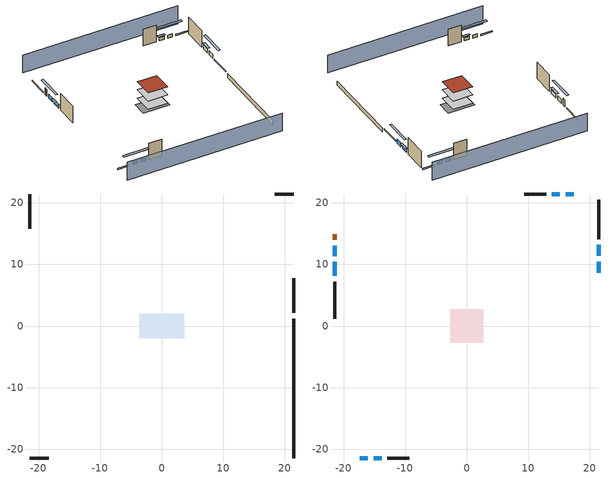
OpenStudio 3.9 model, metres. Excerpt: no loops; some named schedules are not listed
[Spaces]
crawlspace - vented 1
 floor foundation (Slab1 construction): -3.64,-2.02 -3.64,2.02 3.64,2.02 3.64,-2.02 z-0.91
 wall outside (RimJoist1 construction): 21.44,2.13 21.44,7.74 z0.3:0.61
 wall outside (RimJoist2 construction): -21.44,-21.44 -18.34,-21.44 z0.3:0.61
 wall outside (RimJoist3 construction): -21.44,21.44 -21.44,15.84 z0.3:0.61
 wall outside (RimJoist4 construction): 21.44,21.44 18.34,21.44 z0.3:0.61
 wall foundation (FoundationWall1 construction): 21.44,-21.44 21.44,1.2 z-0.91:0.3
conditioned space 1
 floor to crawlspace - vented 1 (Floor1 construction): -2.71,-2.71 -2.71,2.71 2.71,2.71 2.71,-2.71 z0.3
 floor adiabatic (AdiabaticFloorConstruction): -2.71,-2.71 -2.71,2.71 2.71,2.71 2.71,-2.71 z2.74
 wall outside (Wall1 construction): 21.44,14.11 21.44,20.51 z0.3:5.18
 wall outside (Wall2 construction): -12.88,-21.44 -9.32,-21.44 z0.3:5.18
 wall outside (Wall3 construction): -21.44,7.22 -21.44,1.2 z0.3:5.18
 wall outside (Wall4 construction): 12.88,21.44 9.32,21.44 z0.3:5.18
 wall outside (AdiabaticWallConstruction): 21.44,8.67 21.44,10.46 / 21.44,11.39 21.44,13.18 z0.3:1.49; -17.41,-21.44 -16.07,-21.44 / -15.14,-21.44 -13.81,-21.44 / 17.41,21.44 16.07,21.44 / 15.14,21.44 13.81,21.44 z0.3:1.19; -21.44,13.06 -21.44,11.36 z0.3:1.46; -21.44,10.43 -21.44,8.15 z0.3:1.31
 wall outside (AdiabaticWallConstruction 1): -21.44,14.91 -21.44,13.99 z0.3:2.34
 window (WindowConstruction): 21.44,8.67 21.44,10.46 z0.3:1.49
 window (WindowConstruction 1): 21.44,11.39 21.44,13.18 z0.3:1.49
 window (WindowConstruction 2): -17.41,-21.44 -16.07,-21.44 z0.3:1.19
 window (WindowConstruction 3): -15.14,-21.44 -13.81,-21.44 z0.3:1.19
 window (WindowConstruction 4): -21.44,13.06 -21.44,11.36 z0.3:1.46
 window (WindowConstruction 5): -21.44,10.43 -21.44,8.15 z0.3:1.31
 window (WindowConstruction 6): 17.41,21.44 16.07,21.44 z0.3:1.19
 window (WindowConstruction 7): 15.14,21.44 13.81,21.44 z0.3:1.19
 door (Door): -21.44,14.91 -21.44,13.99 z0.3:2.34
 ceiling adiabatic (AdiabaticFloorConstruction): 2.71,-2.71 2.71,2.71 -2.71,2.71 -2.71,-2.71 z2.74
 roof outside (Roof1 construction): -2.71,2.71 -2.71,-2.71 2.71,-2.71 2.71,2.71 z5.18
shading: 21.44,26.02 -21.44,26.02 / -21.44,-26.02 21.44,-26.02 z0:5.18; 21.44,13.2 21.44,5.93 22.05,5.93 22.05,13.2 z4.24; 21.44,13.48 21.44,11.08 22.05,11.08 22.05,13.48 z1.8; -13.33,-21.44 -20.15,-21.44 -20.15,-22.05 -13.33,-22.05 z3.93; -13.5,-21.44 -15.45,-21.44 -15.45,-22.05 -13.5,-22.05 z1.49; -21.44,8.62 -21.44,15.81 -22.05,15.81 -22.05,8.62 z4.21; -21.44,7.85 -21.44,10.74 -22.05,10.74 -22.05,7.85 z1.62; 13.33,21.44 20.15,21.44 20.15,22.05 13.33,22.05 z3.93; 13.5,21.44 15.45,21.44 15.45,22.05 13.5,22.05 z1.49
[Site]
Portland Intl Arpt_OR: Latitude {deg}=45.59; Longitude {deg}=-122.6; Time Zone {hr}=-8; Elevation {m}=33; Terrain=Suburbs; Keep Site Location Information=Yes
[Site:GroundTemperature:Shallow]
10.2558, 8.96328, 8.85977, 9.47314, 11.9355, 14.3863, 16.5111, 17.8571, 17.9714, 16.8767, 14.8061, 12.4304
[Site:WaterMainsTemperature]
Calculation Method=Schedule; Temperature Schedule=mains temperature schedule
[Building]
Building 1
[Material] Roughness=Rough
Name | Thickness {m} | Conductivity {W/m-K} | Density {kg/m3} | Specific Heat {J/kg-K} | Thermal Absorptance | Solar Absorptance | Visible Absorptance
asphalt or fiberglass shingles | 0.00635 | 0.162714 | 1121.4 | 1465.45 | 0.9 | 0.85 | 0.85
roof rigid ins | 0.103632 | 0.029427 | 32.04 | 1214.23 | 0.9 | 0.7 | 0.7
osb sheathing 0.75 in. | 0.01905 | 0.115458 | 512.64 | 1214.23 | 0.9 | 0.7 | 0.7
roof stud and cavity | 0.2032 | 0.0828465 | 78.34581 | 1123.46 | 0.9 | 0.7 | 0.7
gypsum board | 0.0127 | 0.160291 | 801 | 837.4 | 0.9 | 0.6 | 0.6
wood siding | 0.0254 | 0.102417 | 544.68 | 1172.36 | 0.9 | 0.85 | 0.85
osb sheathing 0.5 in. | 0.0127 | 0.115458 | 512.64 | 1214.23 | 0.9 | 0.7 | 0.7
wall stud and cavity | 0.1397 | 0.550994 | 139.0536 | 1170.24 | 0.9 | 0.7 | 0.7
rim joist stud and cavity | 0.0508 | 0.178688 | 50.32683 | 1063.81 | 0.9 | 0.6 | 0.6
floor stud and cavity | 0.1397 | 0.923637 | 92.3553 | 1139.71 | 0.9 | 0.7 | 0.7
floor covering | 0.0127 | 0.0433444 | 54.468 | 1339.84 | 0.9 | 0.6 | 0.6
concrete 8.0 in. | 0.2032 | 1.803125 | 2242.8 | 837.4 | 0.9 | 0.7 | 0.7
soil 0.5 in. | 0.0127 | 1.3848 | 1842.3 | 418.7 | 0.9 | 0.7 | 0.7
wood siding 1; wood siding 2 | 0.0254 | 0.102417 | 544.68 | 1172.36
wall rigid ins; floor rigid ins | 0.512978 | 0.029427 | 32.04 | 1214.23 | 0.9 | 0.7 | 0.7
wall stud and cavity 1 | 0.0889 | 0.380278 | 52.3479 | 1209.89 | 0.9 | 0.7 | 0.7
door material | 0.04445 | 0.0612267 | 512.64 | 1214.23 | 0.9 | 0.7 | 0.7
floor stud and cavity 1 | 0.1397 | 1.75129 | 37.0049 | 1207.88 | 0.9 | 0.7 | 0.7
wall stud and cavity 2 | 0.0889 | 0.391764 | 83.0341 | 1211.67 | 0.9 | 0.7 | 0.7
furniture material conditioned space 1 | 0.1524 | 0.115458 | 640.8 | 1214.23 | 0.9 | 0.6 | 0.6
[Construction]
Roof1 construction: asphalt or fiberglass shingles, roof rigid ins, osb sheathing 0.75 in., roof stud and cavity, gypsum board
Wall1 construction; Wall2 construction; Wall3 construction; Wall4 construction: wood siding, osb sheathing 0.5 in., wall stud and cavity, gypsum board
RimJoist1 construction; RimJoist2 construction; RimJoist3 construction; RimJoist4 construction: wood siding, rim joist stud and cavity
Floor1 construction: floor stud and cavity, osb sheathing 0.75 in., floor covering
FoundationWall1 construction: concrete 8.0 in.
Slab1 construction: soil 0.5 in.
WindowConstruction; WindowConstruction 1; WindowConstruction 2; WindowConstruction 3; WindowConstruction 4; WindowConstruction 5; WindowConstruction 6; WindowConstruction 7: WindowMaterial
AdiabaticWallConstruction: wood siding 1, wall rigid ins, wall stud and cavity 1, gypsum board
Door: door material
AdiabaticWallConstruction 1: wood siding 2, wall rigid ins, wall stud and cavity 1, gypsum board
AdiabaticFloorConstruction: floor stud and cavity 1, floor rigid ins, osb sheathing 0.75 in., floor covering
PartitionWallConstruction: gypsum board, wall stud and cavity 2, gypsum board
furniture construction conditioned space 1: furniture material conditioned space 1
[WindowMaterial:SimpleGlazingSystem]
WindowMaterial: U-Factor {W/m2-K}=2.78222; Solar Heat Gain Coefficient=0.56
[ThermalZone] Multiplier=1; Use Ideal Air Loads=No
Name | Volume {m3} | Thermostat
conditioned space | 143.623 | conditioned space temperature setpoint
crawlspace - vented | 35.9058
[Sizing:Zone] Zone Cooling Design Supply Air Temperature Input Method=SupplyAirTemperature; Zone Cooling Design Supply Air Temperature {C}=14; Zone Cooling Design Supply Air Temperature Difference {deltaC}=11.11; Zone Heating Design Supply Air Temperature Input Method=SupplyAirTemperature; Zone Heating Design Supply Air Temperature {C}=40; Zone Heating Design Supply Air Temperature Difference {deltaC}=11.11; Zone Cooling Design Supply Air Humidity Ratio {kg-H2O/kg-air}=0.0085; Zone Heating Design Supply Air Humidity Ratio {kg-H2O/kg-air}=0.008; Cooling Design Air Flow Method=DesignDay; Heating Design Air Flow Method=DesignDay; Account for Dedicated Outdoor Air System=No; Dedicated Outdoor Air System Control Strategy=NeutralSupplyAir; Dedicated Outdoor Air Low Setpoint Temperature for Design {C}=autosize; Dedicated Outdoor Air High Setpoint Temperature for Design {C}=autosize; Zone Load Sizing Method=Sensible Load Only No Latent Load; Zone Latent Cooling Design Supply Air Humidity Ratio Input Method=HumidityRatioDifference; Zone Cooling Design Supply Air Humidity Ratio Difference {kgWater/kgDryAir}=0.005; Zone Latent Heating Design Supply Air Humidity Ratio Input Method=HumidityRatioDifference; Zone Humidification Design Supply Air Humidity Ratio Difference {kgWater/kgDryAir}=0.005; Sizing Option=Coincident
conditioned space; crawlspace - vented
[Space]
Name | Thermal Zone | Volume {m3}
conditioned space 1 | conditioned space | 143.623
crawlspace - vented 1 | crawlspace - vented | 35.9058
[ThermostatSetpoint:DualSetpoint]
conditioned space temperature setpoint: Heating Setpoint Temperature Schedule=heating setpoint; Cooling Setpoint Temperature Schedule=cooling setpoint; Temperature Difference Between Cutout And Setpoint {deltaC}=0
[Foundation:Kiva]
Foundation Kiva 1: Initial Indoor Air Temperature {C}=7.86103; Wall Height Above Grade {m}=0.3048; Wall Depth Below Slab {m}=0.2032
[Foundation:Kiva:Settings]
Soil Conductivity {W/m-K}=1.3848; Soil Density {kg/m3}=1842.3; Soil Specific Heat {J/kg-K}=418.7; Ground Solar Absorptivity=0.9; Ground Thermal Absorptivity=0.9; Ground Surface Roughness {m}=0.03; Far-Field Width {m}=40; Deep-Ground Boundary Condition=ZeroFlux; Deep-Ground Depth {m}=40; Minimum Cell Dimension {m}=0.2; Maximum Cell Growth Coefficient=3; Simulation Timestep=Timestep
[SurfaceProperty:ExposedFoundationPerimeter]
Slab1: Exposed Perimeter Calculation Method=TotalExposedPerimeter; Total Exposed Perimeter {m}=22.64664
[SurfaceProperty:IncidentSolarMultiplier] Incident Solar Multiplier=1; Incident Solar Multiplier Schedule=trans schedule winter=0.85 summer=0.7
Window1; Window2; Window3; Window4; Window5; Window6; Window7; Window8
[InternalMass:Definition] Design Level Calculation Method=SurfaceArea
Name | Construction | Surface Area {m2}
partition wall mass | PartitionWallConstruction | 58.90053
furniture mass conditioned space 1 | furniture construction conditioned space 1 | 23.56021
[InternalMass] Space or SpaceType=conditioned space 1; Multiplier=1
Name | Internal Mass Definition
partition wall mass | partition wall mass
furniture mass conditioned space 1 | furniture mass conditioned space 1
[EnergyManagementSystem:Sensor]
Name | Output Variable or Output Meter Index Key | Output Variable or Output Meter
water_heater_amb_temp; fridge_tin_s; tin_s; tin_s_1 | conditioned space | Zone Mean Air Temperature
water_heater_amb_rh | conditioned space | Zone Air Relative Humidity
water_heater_T_set | water heater setpoint | Schedule Value
out_pb_s |  | Site Outdoor Air Barometric Pressure
out_wt_s |  | Site Outdoor Air Humidity Ratio
win_s | conditioned space | Zone Air Humidity Ratio
site_vw_s |  | Site Wind Speed
tout_s | conditioned space | Zone Outdoor Air Drybulb Temperature
cool_season | cooling season schedule | Schedule Value
natural_vent_s | natural vent schedule | Schedule Value
htg_sp_s; htg_sp_s_1 | heating setpoint | Schedule Value
clg_sp_s; clg_sp_s_1 | cooling setpoint | Schedule Value
conditioned_space_htg_unmet_s | conditioned space | Zone Heating Setpoint Not Met Time
conditioned_space_clg_unmet_s | conditioned space | Zone Cooling Setpoint Not Met Time
htg_load_cond |  | Heating:EnergyTransfer:Zone:CONDITIONED SPACE
clg_load_cond |  | Cooling:EnergyTransfer:Zone:CONDITIONED SPACE
s_conv | Floor1 | Surface Inside Face Convection Heat Gain Energy
s_ig | Floor1 | Surface Inside Face Internal Gains Radiation Heat Gain Energy
s_sol | Floor1 | Surface Inside Face Solar Radiation Heat Gain Energy
s_lgt | Floor1 | Surface Inside Face Lights Radiation Heat Gain Energy
s_surf | Floor1 | Surface Inside Face Net Surface Thermal Radiation Heat Gain Energy
s_conv_1 | inferred conditioned ceiling | Surface Inside Face Convection Heat Gain Energy
s_ig_1 | inferred conditioned ceiling | Surface Inside Face Internal Gains Radiation Heat Gain Energy
s_sol_1 | inferred conditioned ceiling | Surface Inside Face Solar Radiation Heat Gain Energy
s_lgt_1 | inferred conditioned ceiling | Surface Inside Face Lights Radiation Heat Gain Energy
s_surf_1 | inferred conditioned ceiling | Surface Inside Face Net Surface Thermal Radiation Heat Gain Energy
s_conv_2 | inferred conditioned floor | Surface Inside Face Convection Heat Gain Energy
s_ig_2 | inferred conditioned floor | Surface Inside Face Internal Gains Radiation Heat Gain Energy
s_sol_2 | inferred conditioned floor | Surface Inside Face Solar Radiation Heat Gain Energy
s_lgt_2 | inferred conditioned floor | Surface Inside Face Lights Radiation Heat Gain Energy
s_surf_2 | inferred conditioned floor | Surface Inside Face Net Surface Thermal Radiation Heat Gain Energy
s_conv_3 | Roof1 | Surface Inside Face Convection Heat Gain Energy
s_ig_3 | Roof1 | Surface Inside Face Internal Gains Radiation Heat Gain Energy
s_sol_3 | Roof1 | Surface Inside Face Solar Radiation Heat Gain Energy
s_lgt_3 | Roof1 | Surface Inside Face Lights Radiation Heat Gain Energy
s_surf_3 | Roof1 | Surface Inside Face Net Surface Thermal Radiation Heat Gain Energy
ss_sol | Door1 | Surface Inside Face Solar Radiation Heat Gain Energy
ss_lgt | Door1 | Surface Inside Face Lights Radiation Heat Gain Energy
ss_conv | Door1 | Surface Inside Face Convection Heat Gain Energy
ss_ig | Door1 | Surface Inside Face Internal Gains Radiation Heat Gain Energy
ss_surf | Door1 | Surface Inside Face Net Surface Thermal Radiation Heat Gain Energy
ss_conv_1 | Window1 | Surface Inside Face Convection Heat Gain Energy
ss_ig_1 | Window1 | Surface Inside Face Internal Gains Radiation Heat Gain Energy
ss_surf_1 | Window1 | Surface Inside Face Net Surface Thermal Radiation Heat Gain Energy
ss_trans_in | Window1 | Surface Window Transmitted Solar Radiation Rate
ss_back_out | Window1 | Surface Window Shortwave from Zone Back Out Window Heat Transfer Rate
ss_trans_out | Window1 | Surface Inside Face Initial Transmitted Diffuse Transmitted Out Window Solar Radiation Rate
ss_conv_2 | Window2 | Surface Inside Face Convection Heat Gain Energy
ss_ig_2 | Window2 | Surface Inside Face Internal Gains Radiation Heat Gain Energy
ss_surf_2 | Window2 | Surface Inside Face Net Surface Thermal Radiation Heat Gain Energy
ss_trans_in_1 | Window2 | Surface Window Transmitted Solar Radiation Rate
ss_back_out_1 | Window2 | Surface Window Shortwave from Zone Back Out Window Heat Transfer Rate
ss_trans_out_1 | Window2 | Surface Inside Face Initial Transmitted Diffuse Transmitted Out Window Solar Radiation Rate
ss_conv_3 | Window3 | Surface Inside Face Convection Heat Gain Energy
ss_ig_3 | Window3 | Surface Inside Face Internal Gains Radiation Heat Gain Energy
ss_surf_3 | Window3 | Surface Inside Face Net Surface Thermal Radiation Heat Gain Energy
ss_trans_in_2 | Window3 | Surface Window Transmitted Solar Radiation Rate
ss_back_out_2 | Window3 | Surface Window Shortwave from Zone Back Out Window Heat Transfer Rate
ss_trans_out_2 | Window3 | Surface Inside Face Initial Transmitted Diffuse Transmitted Out Window Solar Radiation Rate
ss_conv_4 | Window4 | Surface Inside Face Convection Heat Gain Energy
ss_ig_4 | Window4 | Surface Inside Face Internal Gains Radiation Heat Gain Energy
ss_surf_4 | Window4 | Surface Inside Face Net Surface Thermal Radiation Heat Gain Energy
ss_trans_in_3 | Window4 | Surface Window Transmitted Solar Radiation Rate
ss_back_out_3 | Window4 | Surface Window Shortwave from Zone Back Out Window Heat Transfer Rate
ss_trans_out_3 | Window4 | Surface Inside Face Initial Transmitted Diffuse Transmitted Out Window Solar Radiation Rate
ss_conv_5 | Window5 | Surface Inside Face Convection Heat Gain Energy
ss_ig_5 | Window5 | Surface Inside Face Internal Gains Radiation Heat Gain Energy
ss_surf_5 | Window5 | Surface Inside Face Net Surface Thermal Radiation Heat Gain Energy
ss_trans_in_4 | Window5 | Surface Window Transmitted Solar Radiation Rate
ss_back_out_4 | Window5 | Surface Window Shortwave from Zone Back Out Window Heat Transfer Rate
ss_trans_out_4 | Window5 | Surface Inside Face Initial Transmitted Diffuse Transmitted Out Window Solar Radiation Rate
ss_conv_6 | Window6 | Surface Inside Face Convection Heat Gain Energy
ss_ig_6 | Window6 | Surface Inside Face Internal Gains Radiation Heat Gain Energy
ss_surf_6 | Window6 | Surface Inside Face Net Surface Thermal Radiation Heat Gain Energy
ss_trans_in_5 | Window6 | Surface Window Transmitted Solar Radiation Rate
ss_back_out_5 | Window6 | Surface Window Shortwave from Zone Back Out Window Heat Transfer Rate
ss_trans_out_5 | Window6 | Surface Inside Face Initial Transmitted Diffuse Transmitted Out Window Solar Radiation Rate
ss_conv_7 | Window7 | Surface Inside Face Convection Heat Gain Energy
ss_ig_7 | Window7 | Surface Inside Face Internal Gains Radiation Heat Gain Energy
ss_surf_7 | Window7 | Surface Inside Face Net Surface Thermal Radiation Heat Gain Energy
ss_trans_in_6 | Window7 | Surface Window Transmitted Solar Radiation Rate
ss_back_out_6 | Window7 | Surface Window Shortwave from Zone Back Out Window Heat Transfer Rate
ss_trans_out_6 | Window7 | Surface Inside Face Initial Transmitted Diffuse Transmitted Out Window Solar Radiation Rate
ss_conv_8 | Window8 | Surface Inside Face Convection Heat Gain Energy
ss_ig_8 | Window8 | Surface Inside Face Internal Gains Radiation Heat Gain Energy
ss_surf_8 | Window8 | Surface Inside Face Net Surface Thermal Radiation Heat Gain Energy
ss_trans_in_7 | Window8 | Surface Window Transmitted Solar Radiation Rate
ss_back_out_7 | Window8 | Surface Window Shortwave from Zone Back Out Window Heat Transfer Rate
ss_trans_out_7 | Window8 | Surface Inside Face Initial Transmitted Diffuse Transmitted Out Window Solar Radiation Rate
s_conv_4 | Wall1 | Surface Inside Face Convection Heat Gain Energy
s_ig_4 | Wall1 | Surface Inside Face Internal Gains Radiation Heat Gain Energy
s_sol_4 | Wall1 | Surface Inside Face Solar Radiation Heat Gain Energy
s_lgt_4 | Wall1 | Surface Inside Face Lights Radiation Heat Gain Energy
s_surf_4 | Wall1 | Surface Inside Face Net Surface Thermal Radiation Heat Gain Energy
s_conv_5 | Wall2 | Surface Inside Face Convection Heat Gain Energy
s_ig_5 | Wall2 | Surface Inside Face Internal Gains Radiation Heat Gain Energy
s_sol_5 | Wall2 | Surface Inside Face Solar Radiation Heat Gain Energy
s_lgt_5 | Wall2 | Surface Inside Face Lights Radiation Heat Gain Energy
s_surf_5 | Wall2 | Surface Inside Face Net Surface Thermal Radiation Heat Gain Energy
s_conv_6 | Wall3 | Surface Inside Face Convection Heat Gain Energy
s_ig_6 | Wall3 | Surface Inside Face Internal Gains Radiation Heat Gain Energy
s_sol_6 | Wall3 | Surface Inside Face Solar Radiation Heat Gain Energy
s_lgt_6 | Wall3 | Surface Inside Face Lights Radiation Heat Gain Energy
s_surf_6 | Wall3 | Surface Inside Face Net Surface Thermal Radiation Heat Gain Energy
s_conv_7 | Wall4 | Surface Inside Face Convection Heat Gain Energy
s_ig_7 | Wall4 | Surface Inside Face Internal Gains Radiation Heat Gain Energy
s_sol_7 | Wall4 | Surface Inside Face Solar Radiation Heat Gain Energy
s_lgt_7 | Wall4 | Surface Inside Face Lights Radiation Heat Gain Energy
s_surf_7 | Wall4 | Surface Inside Face Net Surface Thermal Radiation Heat Gain Energy
im_conv | furniture mass conditioned space 1 | Surface Inside Face Convection Heat Gain Energy
im_ig | furniture mass conditioned space 1 | Surface Inside Face Internal Gains Radiation Heat Gain Energy
im_sol | furniture mass conditioned space 1 | Surface Inside Face Solar Radiation Heat Gain Energy
im_lgt | furniture mass conditioned space 1 | Surface Inside Face Lights Radiation Heat Gain Energy
im_surf | furniture mass conditioned space 1 | Surface Inside Face Net Surface Thermal Radiation Heat Gain Energy
im_conv_1 | partition wall mass | Surface Inside Face Convection Heat Gain Energy
im_ig_1 | partition wall mass | Surface Inside Face Internal Gains Radiation Heat Gain Energy
im_sol_1 | partition wall mass | Surface Inside Face Solar Radiation Heat Gain Energy
im_lgt_1 | partition wall mass | Surface Inside Face Lights Radiation Heat Gain Energy
im_surf_1 | partition wall mass | Surface Inside Face Net Surface Thermal Radiation Heat Gain Energy
airflow_gain | infil flow | Infiltration Sensible Heat Gain Energy
airflow_loss | infil flow | Infiltration Sensible Heat Loss Energy
airflow_gain_1 | natural vent flow | Infiltration Sensible Heat Gain Energy
airflow_loss_1 | natural vent flow | Infiltration Sensible Heat Loss Energy
airflow_gain_2 | whole house fan flow | Infiltration Sensible Heat Gain Energy
airflow_loss_2 | whole house fan flow | Infiltration Sensible Heat Loss Energy
mv_conv | mech vent house fan | Electric Equipment Convective Heating Energy
mv_rad | mech vent house fan | Electric Equipment Radiant Heating Energy
mv_conv_1 | mech vent house fan cfis | Electric Equipment Convective Heating Energy
mv_rad_1 | mech vent house fan cfis | Electric Equipment Radiant Heating Energy
mv_conv_2 | mech vent house fan latent load | Other Equipment Convective Heating Energy
mv_rad_2 | mech vent house fan latent load | Other Equipment Radiant Heating Energy
mv_conv_3 | mech vent house fan sensible load | Other Equipment Convective Heating Energy
mv_rad_3 | mech vent house fan sensible load | Other Equipment Radiant Heating Energy
ig_ee_conv | clothes dryer | Electric Equipment Convective Heating Energy
ig_ee_rad | clothes dryer | Electric Equipment Radiant Heating Energy
ig_ee_conv_1 | clothes washer | Electric Equipment Convective Heating Energy
ig_ee_rad_1 | clothes washer | Electric Equipment Radiant Heating Energy
ig_ee_conv_2 | cooking range | Electric Equipment Convective Heating Energy
ig_ee_rad_2 | cooking range | Electric Equipment Radiant Heating Energy
ig_ee_conv_3 | dishwasher | Electric Equipment Convective Heating Energy
ig_ee_rad_3 | dishwasher | Electric Equipment Radiant Heating Energy
ig_ee_conv_4 | freezer | Electric Equipment Convective Heating Energy
ig_ee_rad_4 | freezer | Electric Equipment Radiant Heating Energy
ig_ee_conv_5 | fridge | Electric Equipment Convective Heating Energy
ig_ee_rad_5 | fridge | Electric Equipment Radiant Heating Energy
ig_ee_conv_6 | whole house fan | Electric Equipment Convective Heating Energy
ig_ee_rad_6 | whole house fan | Electric Equipment Radiant Heating Energy
ig_oe_conv | clothes dryer 1 | Other Equipment Convective Heating Energy
ig_oe_rad | clothes dryer 1 | Other Equipment Radiant Heating Energy
ig_oe_conv_1 | cooking range 1 | Other Equipment Convective Heating Energy
ig_oe_rad_1 | cooking range 1 | Other Equipment Radiant Heating Energy
ig_oe_conv_2 | general water use latent | Other Equipment Convective Heating Energy
ig_oe_rad_2 | general water use latent | Other Equipment Radiant Heating Energy
ig_oe_conv_3 | general water use sensible | Other Equipment Convective Heating Energy
ig_oe_rad_3 | general water use sensible | Other Equipment Radiant Heating Energy
ig_oe_conv_4 | water heater energy adjustment1 | Other Equipment Convective Heating Energy
ig_oe_rad_4 | water heater energy adjustment1 | Other Equipment Radiant Heating Energy
ig_oe_conv_5 | water heater lat | Other Equipment Convective Heating Energy
ig_oe_rad_5 | water heater lat | Other Equipment Radiant Heating Energy
ig_oe_conv_6 | water heater sens | Other Equipment Convective Heating Energy
ig_oe_rad_6 | water heater sens | Other Equipment Radiant Heating Energy
[EnergyManagementSystem:Actuator]
Name | Actuated Component | Actuated Component Type | Actuated Component Control Type | Zone or Space
water_heater_sens_act | water heater sens | OtherEquipment | Power Level | conditioned space 1
water_heater_lat_act | water heater lat | OtherEquipment | Power Level | conditioned space 1
water_heater_LESchedOverride | water heater BottomElementSetpoint | Schedule:Constant | Schedule Value
water_heater_UESchedOverride | water heater TopElementSetpoint | Schedule:Constant | Schedule Value
water_heater_HPWHSchedOverride | water heater setpoint | Schedule:Constant | Schedule Value
water_heater_hpwh_ec_adj_act | water heater energy adjustment1 | OtherEquipment | Power Level | conditioned space 1
fridge_schedule_act | fridge schedule | Schedule:Constant | Schedule Value
natural_vent_flow_act | natural vent flow | Zone Infiltration | Air Exchange Flow Rate
whole_house_fan_flow_act | whole house fan flow | Zone Infiltration | Air Exchange Flow Rate
whole_house_fan_act | whole house fan | ElectricEquipment | Electricity Rate | conditioned space 1
mech_vent_house_fan_cfis_act | mech vent house fan cfis | ElectricEquipment | Electricity Rate | conditioned space 1
mech_vent_house_fan_sensible_load_act | mech vent house fan sensible load | OtherEquipment | Power Level | conditioned space 1
[OtherEquipment:Definition] Design Level Calculation Method=EquipmentLevel
Name | Design Level {W} | Fraction Latent | Fraction Radiant | Fraction Lost
water heater sens; mech vent house fan sensible load | 0 | 0 | 0 | 0
water heater lat; general water use latent; mech vent house fan latent load | 0 | 1 | 0 | 0
water heater energy adjustment1 | 0.01 | 0 | 0 | 1
clothes dryer 2; cooking range 2 | 0 | 0 | 0 | 1
general water use sensible | 0 | 0 | 0.6 | 0
[OtherEquipment] Space or SpaceType=conditioned space 1
Name | Other Equipment Definition | Schedule | Fuel Type
water heater sens | water heater sens | Always On Discrete
water heater lat | water heater lat | Always On Discrete
water heater energy adjustment1 | water heater energy adjustment1 | Always On Discrete | Electricity
clothes dryer 1 | clothes dryer 2 | clothes dryer schedule | Electricity
cooking range 1 | cooking range 2 | cooking range schedule | NaturalGas
general water use sensible | general water use sensible | general water use schedule
general water use latent | general water use latent | general water use schedule
mech vent house fan sensible load | mech vent house fan sensible load | Always On Discrete
mech vent house fan latent load | mech vent house fan latent load | Always On Discrete
[ElectricEquipment:Definition] Design Level Calculation Method=EquipmentLevel; Fraction Latent=0
Name | Design Level {W} | Fraction Radiant | Fraction Lost
clothes washer; clothes dryer; dishwasher; cooking range; whole house fan; mech vent house fan | 0 | 0 | 1
fridge | 54.7945 | 0.6 | 0
freezer | 194.914 | 0.6 | 0
mech vent house fan cfis | 0 | 0 | 0
[ElectricEquipment] Space or SpaceType=conditioned space 1
Name | Electric Equipment Definition | Schedule
clothes washer | clothes washer | clothes washer schedule
clothes dryer | clothes dryer | clothes dryer schedule
dishwasher | dishwasher | dishwasher schedule
fridge | fridge | fridge schedule
freezer | freezer | freezer schedule
cooking range | cooking range | cooking range schedule
whole house fan | whole house fan | Always On Discrete
mech vent house fan | mech vent house fan | mech vent house fan schedule
mech vent house fan cfis | mech vent house fan cfis | mech vent house fan cfis schedule
[WaterUse:Equipment:Definition] Peak Flow Rate {m3/s}=0
clothes washer; dishwasher
[SpaceInfiltration:DesignFlowRate] Schedule=Always On Discrete
Name | Space or SpaceType | Design Flow Rate Calculation Method | Design Flow Rate {m3/s} | Air Changes per Hour {1/hr} | Constant Term Coefficient | Temperature Term Coefficient | Velocity Term Coefficient | Velocity Squared Term Coefficient
natural vent flow; whole house fan flow; infil flow | conditioned space 1 | Flow/Space | 0
infil crawlspace - vented 1 | crawlspace - vented 1 | AirChanges/Hour |  | 2.6013 | 1 | 0 | 0 | 0
